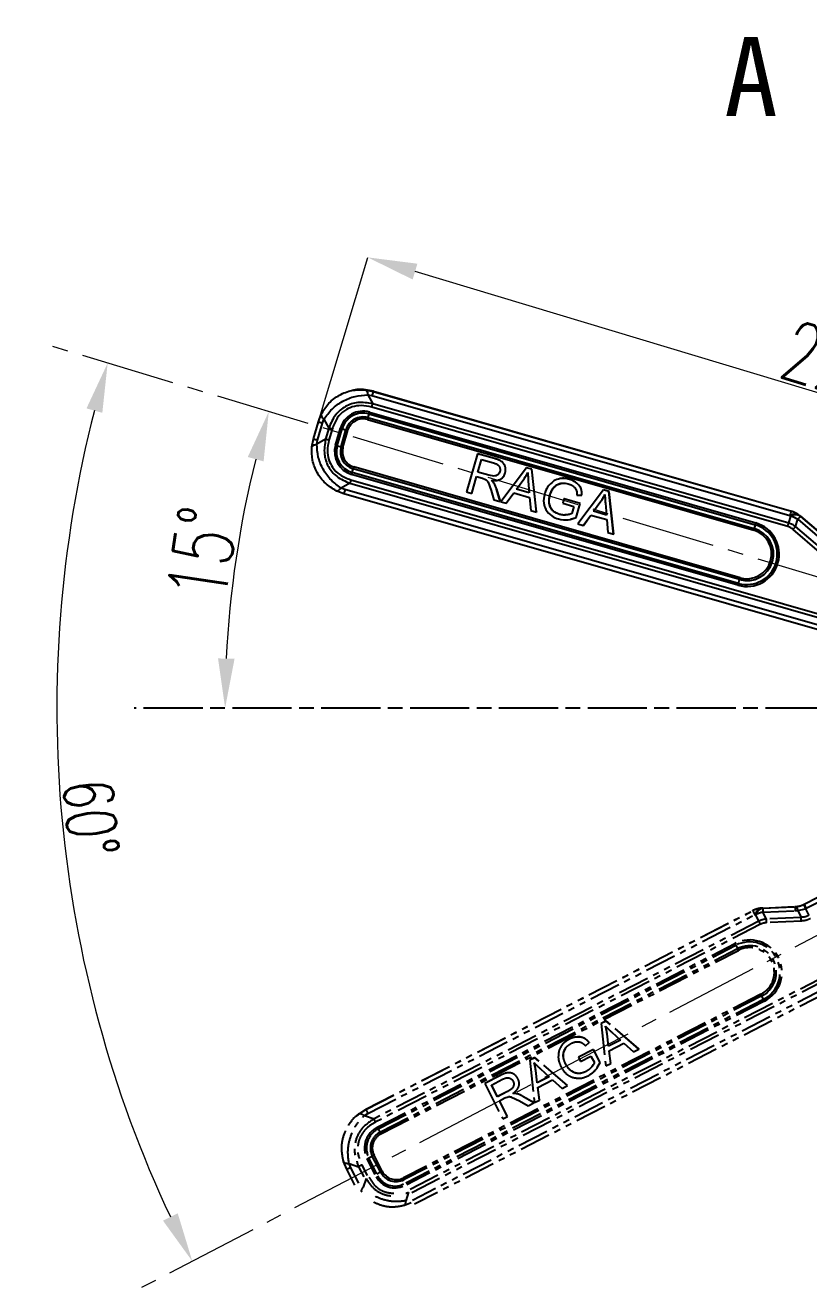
# Model space of a CAD drawing. Header units: millimetres. Extents: x 2223 to 4172, y 741 to 2119.
# Drawn here: x 3752.9 to 3911.7, y 1086.1 to 1341.9 of the extents above; entities that cross this region are included whole.
import ezdxf

# ---------------------------------------------------------------- set-up
doc = ezdxf.new("R2010")
doc.units = ezdxf.units.MM
for name, pattern in [('AM_ISO08W050', [18, 12, -1.5, 3, -1.5]), ('CENTER2', [28.575, 19.05, -3.175, 3.175, -3.175]), ('HIDDEN', [9.525, 6.35, -3.175]), ('PHANTOM', [12.7, 6.35, -1.27, 1.27, -1.27, 1.27, -1.27])]:
    doc.linetypes.add(name, pattern=pattern)
for name, color, linetype, lineweight in [('AM_5', 3, 'Continuous', 25), ('AM_7', 4, 'AM_ISO08W050', 25), ('单点划线', 1, 'CENTER2', 13), ('文字', 7, 'Continuous', 13), ('标注', 3, 'Continuous', 13)]:
    doc.layers.add(name, color=color, linetype=linetype, lineweight=lineweight)
doc.styles.add('SLDTEXTSTYLE1', font='txt.shx', dxfattribs={"width": 0.7, "bigfont": 'gbcbig.shx'})
doc.styles.add('STYLE1', font='txt.shx', dxfattribs={"width": 0.8, "height": 3, "bigfont": 'hzdx.shx'})
doc.dimstyles.new('SLDDIMSTYLE12$0', dxfattribs={"dimtxt": 12, "dimasz": 10, "dimexe": 0, "dimexo": 0.0625, "dimgap": 0.875, "dimtad": 1, "dimdec": 1, "dimlfac": 1.8, "dimrnd": 1e-09, "dimzin": 12, "dimdsep": 46, "dimtxsty": 'SLDTEXTSTYLE1', "dimcen": 0.09, "dimdle": 8.16, "dimclrd": 3, "dimclre": 3, "dimadec": 0, "dimazin": 3, "dimtfac": 1, "dimtdec": 1, "dimtofl": 0, "dimtmove": 0, "dimatfit": 3, "dimfxl": 0, "dimfrac": 2, "dimtolj": 1, "dimlwd": 5, "dimlwe": 5, "dimarcsym": 0})
doc.dimstyles.new('SLDDIMSTYLE12$2', dxfattribs={"dimtxt": 12, "dimasz": 10, "dimexe": 0, "dimexo": 0.0625, "dimgap": 0.875, "dimtad": 1, "dimdec": 1, "dimlfac": 1.8, "dimrnd": 1e-09, "dimzin": 12, "dimdsep": 46, "dimtxsty": 'SLDTEXTSTYLE1', "dimcen": 0.09, "dimdle": 8.16, "dimclrd": 3, "dimclre": 3, "dimadec": 0, "dimazin": 3, "dimtfac": 1, "dimtdec": 1, "dimtofl": 0, "dimtmove": 0, "dimatfit": 3, "dimfxl": 0, "dimfrac": 2, "dimtolj": 1, "dimlwd": 5, "dimlwe": 5, "dimarcsym": 0})

# ---------------------------------------------------------------- blocks, each defined once
blk = doc.blocks.new('*D42')
at = {"layer": 'Defpoints', "color": 0, "transparency": 16777216}
for p in [(3758.32, 1276.88), (3759.46, 1212.02), (4001.74, 1203.57), (4001.74, 1203.57), (3776.44, 1086.15)]:
    blk.add_point(p, dxfattribs=at)
at = {"layer": '标注', "color": 3, "linetype": 'Continuous', "lineweight": 5, "transparency": 16777216}
blk.add_arc((4001.74, 1203.57), 242.43, 165.602, 205.1646, dxfattribs=at)
at = {"layer": '标注', "color": 3, "transparency": 16777216}
for points in [[(3765.32, 1264.3), (3768.53, 1263.4), (3769.61, 1273.48)], [(3783.81, 1101.22), (3780.82, 1099.74), (3786.76, 1091.52)]]:
    blk.add_solid(points, dxfattribs=at)
at = {"layer": '标注', "color": 0, "transparency": 16777216, "insert": (3766.23, 1181.37), "char_height": 10, "attachment_point": 5, "rotation": 275.3833, "style": 'SLDTEXTSTYLE1'}
blk.add_mtext('\\A1;60%%D', dxfattribs=at)
blk = doc.blocks.new('*D43')
at = {"layer": 'AM_5', "color": 3, "linetype": 'Continuous', "lineweight": 5, "transparency": 16777216}
blk.add_arc((4001.63, 1203.6), 208.22, 165.9904, 177.248, dxfattribs=at)
at = {"layer": 'AM_5', "color": 3, "transparency": 16777216}
for points in [[(3798, 1254.45), (3801.21, 1253.56), (3802.26, 1263.65)], [(3795.32, 1213.56), (3791.98, 1213.64), (3793.41, 1203.6)]]:
    blk.add_solid(points, dxfattribs=at)
at = {"layer": 'Defpoints', "color": 0, "transparency": 16777216}
for p in [(3758.32, 1276.88), (3797.36, 1243.95), (3778.58, 1203.6), (4001.74, 1203.57), (4004.88, 1203.6)]:
    blk.add_point(p, dxfattribs=at)
at = {"layer": 'AM_5', "color": 0, "transparency": 16777216, "insert": (3788.83, 1234.95), "char_height": 12, "attachment_point": 5, "rotation": 81.6192, "style": 'SLDTEXTSTYLE1'}
blk.add_mtext('\\A1;15%%D', dxfattribs=at)
blk = doc.blocks.new('*D28')
at = {"layer": 'AM_5', "color": 3, "linetype": 'Continuous', "lineweight": 5, "transparency": 16777216}
for p, q in [((3812.3, 1261.64), (3822.31, 1294.89)), ((4002.35, 1240.67), (3831.89, 1292.01))]:
    blk.add_line(p, q, dxfattribs=at)
at = {"layer": 'AM_5', "color": 3, "lineweight": 5, "transparency": 16777216}
blk.add_line((4001.65, 1203.66), (4011.93, 1237.79), dxfattribs=at)
at = {"layer": 'AM_5', "color": 3, "transparency": 16777216}
for points in [[(3832.37, 1293.61), (3831.41, 1290.41), (3822.31, 1294.89)], [(4002.83, 1242.27), (4001.87, 1239.07), (4011.93, 1237.79)]]:
    blk.add_solid(points, dxfattribs=at)
at = {"layer": 'Defpoints', "color": 0, "transparency": 16777216}
for p in [(3822.31, 1294.89), (3812.28, 1261.58), (4001.63, 1203.6)]:
    blk.add_point(p, dxfattribs=at)
at = {"layer": 'AM_5', "color": 0, "transparency": 16777216, "insert": (3917.28, 1273.47), "char_height": 12, "attachment_point": 5, "rotation": 343.2384, "style": 'SLDTEXTSTYLE1'}
blk.add_mtext('\\A1;225', dxfattribs=at)

msp = doc.modelspace()

# ---------------------------------------------------------------- linework, layer by layer
at = {"color": 7, "linetype": 'Continuous', "lineweight": 25}
for p, q in [((3819.087, 1267.906), (3819.054, 1267.899)), ((3821.805, 1268.06), (3823.433, 1267.752)), ((3823.456, 1267.758), (3821.831, 1268.066)), ((3822.343, 1267.035), (3823.321, 1265.233)), ((3822.343, 1267.035), (3823.158, 1266.881)), ((3823.158, 1266.881), (3907.873, 1242.588)), ((3823.456, 1267.758), (3823.433, 1267.752)), ((3823.433, 1267.752), (3908.148, 1243.459)), ((3823.456, 1267.758), (3908.171, 1243.464)), ((3822.645, 1263.542), (3900.936, 1241.09)), ((3907.404, 1240.37), (3823.119, 1264.54)), ((3907.606, 1241.063), (3823.321, 1265.233)), ((3811.308, 1258.121), (3812.301, 1261.582)), ((3812.147, 1257.868), (3813.139, 1261.328)), ((3812.301, 1261.582), (3812.9, 1263.124)), ((3813.139, 1261.328), (3813.438, 1262.099)), ((3813.438, 1262.099), (3814.416, 1260.296)), ((3822.234, 1262.047), (3900.525, 1239.596)), ((3822.54, 1263.167), (3822.339, 1262.421)), ((3822.339, 1262.421), (3900.63, 1239.97)), ((3822.54, 1263.167), (3900.831, 1240.716)), ((3814.416, 1260.296), (3813.771, 1258.047)), ((3815.104, 1260.097), (3814.459, 1257.848)), ((3815.766, 1256.818), (3816.758, 1260.278)), ((3816.143, 1256.711), (3817.135, 1260.171)), ((3816.906, 1256.499), (3817.898, 1259.959)), ((3817.135, 1260.171), (3817.898, 1259.959)), ((3817.282, 1256.392), (3818.275, 1259.852)), ((3811, 1256.495), (3811.308, 1258.121)), ((3813.771, 1258.047), (3811.992, 1257.054)), ((3811.992, 1257.054), (3812.147, 1257.868)), ((3816.143, 1256.711), (3816.906, 1256.499)), ((3844.569, 1255.106), (3842.349, 1247.363)), ((3844.587, 1255.11), (3844.569, 1255.106)), ((3847.995, 1254.124), (3844.569, 1255.106)), ((3848.013, 1254.128), (3844.587, 1255.11)), ((3844.615, 1251.403), (3845.349, 1253.963)), ((3844.633, 1251.406), (3845.365, 1253.958)), ((3845.349, 1253.963), (3847.793, 1253.262)), ((3848.013, 1254.128), (3847.995, 1254.124)), ((3849.208, 1253.676), (3849.19, 1253.672)), ((3897.321, 1228.479), (3819.029, 1250.93)), ((3819.139, 1251.305), (3819.367, 1252.058)), ((3897.43, 1228.854), (3819.139, 1251.305)), ((3897.658, 1229.606), (3819.367, 1252.058)), ((3897.768, 1229.981), (3819.477, 1252.433)), ((3844.633, 1251.406), (3844.615, 1251.403)), ((3846.822, 1250.77), (3844.615, 1251.403)), ((3846.84, 1250.774), (3844.633, 1251.406)), ((3846.84, 1250.774), (3846.822, 1250.77)), ((3847.907, 1250.587), (3846.822, 1250.77)), ((3854.473, 1252.272), (3849.281, 1245.381)), ((3854.49, 1252.276), (3854.473, 1252.272)), ((3855.576, 1251.955), (3854.473, 1252.272)), ((3855.594, 1251.959), (3854.49, 1252.276)), ((3855.594, 1251.959), (3855.576, 1251.955)), ((3856.512, 1243.307), (3855.576, 1251.955)), ((3856.53, 1243.311), (3855.594, 1251.959)), ((3818.707, 1249.141), (3816.928, 1248.149)), ((3818.707, 1249.141), (3920.773, 1219.872)), ((3818.902, 1249.833), (3920.968, 1220.563)), ((3843.373, 1247.069), (3844.36, 1250.511)), ((3843.391, 1247.073), (3844.375, 1250.506)), ((3844.36, 1250.511), (3845.553, 1250.168)), ((3845.553, 1250.168), (3846.2, 1249.917)), ((3846.681, 1249.369), (3847.32, 1247.685)), ((3848.645, 1249.747), (3848.663, 1249.75)), ((3852.421, 1247.925), (3853.927, 1249.949)), ((3852.439, 1247.929), (3853.944, 1249.953)), ((3853.944, 1249.953), (3853.927, 1249.949)), ((3854.849, 1249.542), (3855.049, 1247.171)), ((3860.652, 1248.808), (3860.634, 1248.804)), ((3860.652, 1248.808), (3861.462, 1249.056)), ((3861.1, 1250.038), (3861.082, 1250.034)), ((3863.209, 1249.912), (3863.191, 1249.909)), ((3865.116, 1248.758), (3865.098, 1248.754)), ((3817.479, 1246.989), (3815.936, 1247.59)), ((3817.701, 1247.849), (3816.928, 1248.149)), ((3920.15, 1217.546), (3817.479, 1246.989)), ((3920.372, 1218.406), (3817.701, 1247.849)), ((3842.349, 1247.363), (3843.373, 1247.069)), ((3843.391, 1247.073), (3843.373, 1247.069)), ((3847.32, 1247.685), (3847.88, 1245.776)), ((3847.88, 1245.776), (3849.168, 1245.407)), ((3848.44, 1247.91), (3848.422, 1247.906)), ((3849.168, 1245.407), (3848.422, 1247.906)), ((3849.186, 1245.411), (3848.44, 1247.91)), ((3850.363, 1245.07), (3851.891, 1247.174)), ((3850.381, 1245.074), (3851.904, 1247.17)), ((3851.891, 1247.174), (3855.122, 1246.248)), ((3852.439, 1247.929), (3852.421, 1247.925)), ((3855.049, 1247.171), (3852.421, 1247.925)), ((3855.048, 1247.18), (3852.439, 1247.929)), ((3855.122, 1246.248), (3855.356, 1243.638)), ((3859.249, 1246.758), (3859.231, 1246.754)), ((3862.078, 1245.984), (3861.817, 1245.076)), ((3862.095, 1245.988), (3862.078, 1245.984)), ((3865.35, 1245.045), (3862.078, 1245.984)), ((3865.368, 1245.049), (3862.095, 1245.988)), ((3864.698, 1246.717), (3865.702, 1246.71)), ((3870.091, 1247.793), (3864.899, 1240.902)), ((3865.719, 1246.713), (3865.702, 1246.71)), ((3870.109, 1247.797), (3870.091, 1247.793)), ((3871.194, 1247.477), (3870.091, 1247.793)), ((3871.212, 1247.48), (3870.109, 1247.797)), ((3871.212, 1247.48), (3871.194, 1247.477)), ((3872.13, 1238.828), (3871.194, 1247.477)), ((3872.148, 1238.832), (3871.212, 1247.48)), ((3849.186, 1245.411), (3849.168, 1245.407)), ((3849.281, 1245.381), (3850.363, 1245.07)), ((3850.381, 1245.074), (3850.363, 1245.07)), ((3855.356, 1243.638), (3856.512, 1243.307)), ((3856.53, 1243.311), (3856.512, 1243.307)), ((3859.344, 1244.245), (3859.326, 1244.241)), ((3861.817, 1245.076), (3864.087, 1244.425)), ((3864.087, 1244.425), (3863.672, 1242.979)), ((3864.528, 1242.179), (3865.35, 1245.045)), ((3864.546, 1242.183), (3865.368, 1245.049)), ((3865.368, 1245.049), (3865.35, 1245.045)), ((3868.039, 1243.446), (3869.545, 1245.47)), ((3868.057, 1243.45), (3868.039, 1243.446)), ((3870.667, 1242.692), (3868.039, 1243.446)), ((3868.057, 1243.45), (3869.563, 1245.474)), ((3870.667, 1242.701), (3868.057, 1243.45)), ((3869.563, 1245.474), (3869.545, 1245.47)), ((3870.468, 1245.063), (3870.667, 1242.692)), ((3908.148, 1243.459), (3908.171, 1243.464)), ((3861.212, 1242.825), (3861.194, 1242.821)), ((3862.722, 1242.735), (3862.704, 1242.731)), ((3863.197, 1242.824), (3862.722, 1242.735)), ((3863.405, 1241.819), (3863.423, 1241.822)), ((3863.41, 1241.869), (3864.546, 1242.183)), ((3864.546, 1242.183), (3864.528, 1242.179)), ((3864.899, 1240.902), (3865.981, 1240.591)), ((3865.981, 1240.591), (3867.509, 1242.695)), ((3865.999, 1240.595), (3865.981, 1240.591)), ((3865.999, 1240.595), (3867.522, 1242.692)), ((3867.509, 1242.695), (3870.74, 1241.769)), ((3870.74, 1241.769), (3870.974, 1239.16)), ((3900.831, 1240.716), (3900.63, 1239.97)), ((3907.606, 1241.063), (3908.024, 1242.458)), ((3907.873, 1242.588), (3908.024, 1242.458)), ((3908.999, 1240.336), (3909.445, 1241.825)), ((3909.445, 1241.825), (3914.422, 1237.58)), ((3909.827, 1242.557), (3909.851, 1242.562)), ((3909.827, 1242.557), (3909.979, 1242.427)), ((3909.99, 1242.445), (3909.836, 1242.575)), ((3909.851, 1242.562), (3910.005, 1242.432)), ((3909.979, 1242.427), (3914.956, 1238.181)), ((3910.005, 1242.432), (3914.982, 1238.187)), ((3870.974, 1239.16), (3872.13, 1238.828)), ((3872.148, 1238.832), (3872.13, 1238.828)), ((3913.88, 1235.191), (3908.512, 1239.769)), ((3914.366, 1235.757), (3908.999, 1240.336)), ((3897.43, 1228.854), (3897.658, 1229.606))]:
    msp.add_line(p, q, dxfattribs=at)
at = {"color": 7, "linetype": 'PHANTOM', "lineweight": 25}
for p, q in [((3910.754, 1163.839), (3918.597, 1167.866)), ((3910.768, 1163.859), (3918.611, 1167.886)), ((3911.15, 1163.016), (3918.993, 1167.043)), ((3910.769, 1163.859), (3910.686, 1163.818)), ((3910.687, 1163.818), (3910.768, 1163.859)), ((3910.754, 1163.839), (3910.768, 1163.859)), ((3821.938, 1122.28), (3900.336, 1162.536)), ((3821.951, 1122.3), (3900.349, 1162.556)), ((3822.333, 1121.457), (3900.731, 1161.713)), ((3900.336, 1162.536), (3900.349, 1162.556)), ((3900.731, 1161.713), (3900.93, 1161.721)), ((3901.58, 1160.418), (3900.93, 1161.721)), ((3902.372, 1163.057), (3902.172, 1163.047)), ((3902.178, 1163.028), (3902.192, 1163.048)), ((3902.178, 1163.028), (3902.377, 1163.036)), ((3902.192, 1163.048), (3902.392, 1163.058)), ((3902.377, 1163.036), (3908.912, 1163.346)), ((3902.392, 1163.058), (3908.927, 1163.368)), ((3902.399, 1162.232), (3908.934, 1162.542)), ((3903.093, 1160.841), (3902.399, 1162.232)), ((3908.912, 1163.346), (3908.927, 1163.368)), ((3908.927, 1163.368), (3909.179, 1163.387)), ((3908.934, 1162.542), (3909.439, 1162.581)), ((3909.439, 1162.581), (3910.987, 1162.934)), ((3909.439, 1162.581), (3910.14, 1161.175)), ((3910.987, 1162.934), (3911.15, 1163.016)), ((3910.987, 1162.934), (3911.675, 1161.554)), ((3901.58, 1160.418), (3823.58, 1120.366)), ((3901.907, 1159.774), (3823.907, 1119.723)), ((3910.14, 1161.175), (3903.093, 1160.841)), ((3910.173, 1160.43), (3903.126, 1160.095)), ((3824.245, 1118.671), (3896.698, 1155.874)), ((3824.424, 1118.326), (3896.877, 1155.529)), ((3824.788, 1117.644), (3897.241, 1154.847)), ((3824.967, 1117.299), (3897.421, 1154.502)), ((3830.896, 1106.113), (3925.351, 1154.614)), ((3831.227, 1105.475), (3925.682, 1153.976)), ((3896.877, 1155.529), (3897.241, 1154.847)), ((3926.393, 1152.632), (3831.378, 1103.844)), ((3926.82, 1151.854), (3831.805, 1103.066)), ((3901.99, 1145.605), (3829.536, 1108.402)), ((3902.166, 1145.257), (3829.713, 1108.053)), ((3902.515, 1144.552), (3830.061, 1107.349)), ((3902.691, 1144.204), (3830.238, 1107)), ((3902.515, 1144.552), (3902.166, 1145.257)), ((3870.64, 1140.178), (3869.619, 1139.654)), ((3869.629, 1139.669), (3869.619, 1139.654)), ((3869.619, 1139.654), (3870.548, 1131.076)), ((3870.65, 1140.193), (3869.629, 1139.669)), ((3870.65, 1140.193), (3870.64, 1140.178)), ((3877.24, 1134.512), (3870.64, 1140.178)), ((3877.251, 1134.527), (3870.65, 1140.193)), ((3863.15, 1136.49), (3863.14, 1136.475)), ((3865.331, 1136.954), (3865.32, 1136.939)), ((3866.423, 1135.18), (3867.159, 1135.86)), ((3867.17, 1135.875), (3867.159, 1135.86)), ((3870.82, 1137.602), (3870.81, 1137.587)), ((3871.097, 1135.08), (3870.81, 1137.587)), ((3871.108, 1135.095), (3870.82, 1137.602)), ((3873.53, 1136.329), (3871.097, 1135.08)), ((3873.523, 1136.335), (3871.108, 1135.095)), ((3871.225, 1134.17), (3874.214, 1135.705)), ((3871.762, 1137.921), (3873.53, 1136.329)), ((3874.214, 1135.705), (3876.171, 1133.963)), ((3861.526, 1135.138), (3861.516, 1135.123)), ((3862.041, 1133.935), (3862.031, 1133.92)), ((3862.041, 1133.935), (3862.462, 1134.671)), ((3868.042, 1134.406), (3865.014, 1132.851)), ((3868.052, 1134.421), (3865.024, 1132.866)), ((3865.445, 1132.011), (3867.545, 1133.089)), ((3867.545, 1133.089), (3868.233, 1131.751)), ((3868.052, 1134.421), (3868.042, 1134.406)), ((3869.404, 1131.754), (3868.042, 1134.406)), ((3869.415, 1131.769), (3868.052, 1134.421)), ((3871.108, 1135.095), (3871.097, 1135.08)), ((3871.55, 1131.59), (3871.225, 1134.17)), ((3871.56, 1131.605), (3871.236, 1134.176)), ((3876.171, 1133.963), (3877.24, 1134.512)), ((3877.251, 1134.527), (3877.24, 1134.512)), ((3856.186, 1132.756), (3855.165, 1132.232)), ((3855.175, 1132.247), (3855.165, 1132.232)), ((3855.165, 1132.232), (3856.095, 1123.654)), ((3856.196, 1132.771), (3855.175, 1132.247)), ((3856.196, 1132.771), (3856.186, 1132.756)), ((3862.787, 1127.091), (3856.186, 1132.756)), ((3862.797, 1127.106), (3856.196, 1132.771)), ((3862.421, 1131.48), (3862.411, 1131.465)), ((3865.024, 1132.866), (3865.014, 1132.851)), ((3865.014, 1132.851), (3865.445, 1132.011)), ((3867.707, 1130.923), (3867.697, 1130.908)), ((3867.992, 1131.313), (3867.707, 1130.923)), ((3868.8, 1130.763), (3869.415, 1131.769)), ((3868.831, 1130.722), (3868.842, 1130.737)), ((3869.415, 1131.769), (3869.404, 1131.754)), ((3870.548, 1131.076), (3871.55, 1131.59)), ((3871.56, 1131.605), (3871.55, 1131.59)), ((3849.174, 1129.15), (3846.004, 1127.522)), ((3849.185, 1129.165), (3846.014, 1127.537)), ((3847.356, 1127.222), (3849.617, 1128.383)), ((3849.185, 1129.165), (3849.174, 1129.15)), ((3850.365, 1129.654), (3850.355, 1129.639)), ((3856.367, 1130.18), (3856.356, 1130.165)), ((3856.644, 1127.658), (3856.356, 1130.165)), ((3856.654, 1127.673), (3856.367, 1130.18)), ((3859.076, 1128.907), (3856.644, 1127.658)), ((3859.069, 1128.913), (3856.654, 1127.673)), ((3856.771, 1126.749), (3859.761, 1128.284)), ((3857.308, 1130.499), (3859.076, 1128.907)), ((3859.761, 1128.284), (3861.717, 1126.541)), ((3864.21, 1129.712), (3864.2, 1129.697)), ((3866.544, 1129.955), (3866.533, 1129.94)), ((3846.014, 1127.537), (3846.004, 1127.522)), ((3846.004, 1127.522), (3849.684, 1120.356)), ((3848.572, 1124.853), (3847.356, 1127.222)), ((3848.583, 1124.868), (3847.37, 1127.23)), ((3850.614, 1125.902), (3848.572, 1124.853)), ((3850.624, 1125.917), (3848.583, 1124.868)), ((3851.53, 1126.511), (3850.614, 1125.902)), ((3850.624, 1125.917), (3850.614, 1125.902)), ((3852.644, 1126.403), (3852.654, 1126.418)), ((3856.654, 1127.673), (3856.644, 1127.658)), ((3857.096, 1124.169), (3856.771, 1126.749)), ((3857.107, 1124.184), (3856.783, 1126.754)), ((3861.717, 1126.541), (3862.787, 1127.091)), ((3862.797, 1127.106), (3862.787, 1127.091)), ((3848.583, 1124.868), (3848.572, 1124.853)), ((3848.996, 1124.028), (3850.1, 1124.594)), ((3850.632, 1120.843), (3848.996, 1124.028)), ((3850.642, 1120.858), (3849.01, 1124.035)), ((3850.1, 1124.594), (3850.744, 1124.854)), ((3851.47, 1124.784), (3853.088, 1123.993)), ((3853.088, 1123.993), (3854.803, 1122.985)), ((3853.751, 1124.924), (3853.741, 1124.909)), ((3855.995, 1123.597), (3853.741, 1124.909)), ((3856.005, 1123.612), (3853.751, 1124.924)), ((3854.803, 1122.985), (3855.995, 1123.597)), ((3856.005, 1123.612), (3855.995, 1123.597)), ((3856.095, 1123.654), (3857.096, 1124.169)), ((3857.107, 1124.184), (3857.096, 1124.169)), ((3820.54, 1121.391), (3821.938, 1122.28)), ((3821.951, 1122.3), (3820.555, 1121.413)), ((3821.634, 1121.012), (3822.333, 1121.457)), ((3821.634, 1121.012), (3823.58, 1120.366)), ((3821.951, 1122.3), (3821.938, 1122.28)), ((3849.684, 1120.356), (3850.632, 1120.843)), ((3850.642, 1120.858), (3850.632, 1120.843)), ((3818.663, 1119.418), (3818.644, 1119.391)), ((3824.424, 1118.326), (3824.788, 1117.644)), ((3822.533, 1112.442), (3823.234, 1112.81)), ((3824.879, 1109.607), (3823.234, 1112.81)), ((3825.227, 1109.787), (3823.582, 1112.99)), ((3818.042, 1110.163), (3817.424, 1111.697)), ((3819.687, 1106.96), (3818.042, 1110.163)), ((3818.518, 1111.318), (3820.464, 1110.673)), ((3818.827, 1110.551), (3818.518, 1111.318)), ((3820.472, 1107.349), (3818.827, 1110.551)), ((3820.464, 1110.673), (3821.533, 1108.591)), ((3821.103, 1110.999), (3822.172, 1108.917)), ((3823.83, 1109.06), (3822.185, 1112.263)), ((3824.178, 1109.24), (3822.533, 1112.442)), ((3824.178, 1109.24), (3824.879, 1109.607))]:
    msp.add_line(p, q, dxfattribs=at)
at = {"color": 7, "linetype": 'HIDDEN', "lineweight": 25}
for p, q in [((3821.963, 1108.272), (3821.414, 1106.547)), ((3830.579, 1105.502), (3830.03, 1103.777)), ((3831.093, 1103.36), (3829.727, 1102.811))]:
    msp.add_line(p, q, dxfattribs=at)
at = {"color": 7, "linetype": 'Continuous', "lineweight": 25}
for centre, radius, start, end in [((3821.333, 1258.967), 4.759, 73.99917, 164.00247), ((3850.699, 1255.453), 29.197, 163.9172, 164.67984), ((3821.336, 1258.967), 4.37, 73.99917, 164.00247), ((3821.349, 1258.97), 3.59, 73.99917, 164.00247), ((3821.351, 1258.97), 3.201, 73.99917, 164.00247), ((3794.178, 1270.136), 29.199, 343.91719, 344.67981), ((3832.225, 1314.062), 55.963, 253.95603, 254.35706), ((3802.807, 1206.066), 55.967, 73.95602, 74.35704), ((3820.342, 1255.506), 4.76, 164.00083, 253.99752), ((3831.233, 1310.601), 55.963, 253.95603, 254.35706), ((3820.344, 1255.506), 4.37, 164.00075, 253.99756), ((3820.357, 1255.509), 3.591, 164.00075, 253.99757), ((3801.815, 1202.605), 55.967, 73.95602, 74.35704), ((3820.359, 1255.51), 3.201, 164.00056, 253.99766), ((3847.604, 1242.781), 29.714, 163.32881, 164.08236), ((3790.902, 1260.582), 29.714, 343.32882, 344.08236), ((3920.414, 1239.108), 13.015, 160.47239, 164.49357), ((3906.907, 1239.133), 4.5, 49.53467, 73.99864), ((3906.931, 1239.138), 4.5, 49.53467, 73.99864), ((3899.128, 1234.785), 6.56, 254.00246, 74), ((3899.131, 1234.785), 6.17, 254.00238, 74.00008), ((3928.992, 1233.002), 29.198, 163.91719, 164.67983), ((3908.824, 1240.908), 1.93, 58.66161, 119.51448), ((3908.975, 1240.778), 1.93, 58.66153, 119.51425), ((3906.5, 1237.121), 5.55, 57.94933, 74.06129), ((3921.681, 1231.507), 16.006, 136.98242, 139.86093), ((3899.144, 1234.788), 5.391, 254.00253, 73.99993), ((3899.146, 1234.788), 5.001, 254.00255, 73.99991), ((3872.47, 1247.684), 29.198, 343.91719, 344.67983), ((3925.894, 1220.33), 29.713, 163.32879, 164.08235), ((3869.193, 1238.131), 29.715, 343.32883, 344.08237)]:
    msp.add_arc(centre, radius, start, end, dxfattribs=at)
at = {"color": 7, "linetype": 'PHANTOM', "lineweight": 25}
for centre, radius, start, end in [((3922.676, 1169.06), 13.015, 203.65317, 207.67445), ((3902.391, 1158.533), 4.5, 92.71551, 117.17948), ((3912.257, 1167.757), 13.015, 203.65323, 207.67441), ((3902.405, 1158.553), 4.5, 92.71551, 117.17948), ((3902.574, 1161.138), 1.93, 101.84245, 162.69532), ((3902.773, 1161.147), 1.93, 101.84237, 162.69509), ((3903.471, 1156.787), 5.55, 101.13017, 117.24213), ((3918.383, 1163.082), 16.006, 180.16327, 183.04177), ((3924.917, 1163.392), 16.006, 180.16315, 183.04177), ((3899.695, 1150.039), 6.56, 297.1833, 117.18084), ((3899.696, 1150.041), 6.17, 297.18322, 117.18092), ((3922.691, 1169.174), 29.198, 207.09803, 207.86067), ((3899.704, 1150.052), 5.391, 297.18337, 117.18077), ((3871.428, 1141.202), 29.198, 27.09803, 27.86067), ((3899.705, 1150.054), 5.001, 297.18339, 117.18075), ((3875.576, 1131.994), 29.715, 26.50967, 27.26321), ((3929.103, 1157.814), 29.713, 206.50963, 207.26319), ((3826.419, 1114.437), 4.759, 117.18001, 207.18331), ((3826.42, 1114.439), 4.37, 117.18001, 207.18331), ((3850.237, 1131.97), 29.197, 207.09805, 207.86068), ((3826.428, 1114.45), 3.59, 117.18001, 207.18331), ((3826.429, 1114.452), 3.201, 117.18001, 207.18331), ((3798.974, 1103.999), 29.199, 27.09803, 27.86065), ((3849.109, 1063.184), 55.967, 117.13686, 117.53788), ((3796.659, 1162.065), 55.963, 297.13687, 297.5379), ((3850.754, 1059.981), 55.967, 117.13686, 117.53788), ((3828.073, 1111.248), 3.591, 207.18159, 297.17841), ((3828.074, 1111.249), 3.201, 207.1814, 297.1785)]:
    msp.add_arc(centre, radius, start, end, dxfattribs=at)
at = {"color": 7, "linetype": 'HIDDEN', "lineweight": 25}
for centre, radius, start, end in [((3827.768, 1110.622), 4.231, 207.18167, 297.17837), ((3827.769, 1110.624), 3.885, 207.18159, 297.1784)]:
    msp.add_arc(centre, radius, start, end, dxfattribs=at)
at = {"color": 7, "linetype": 'Continuous', "lineweight": 25}
for points, knots in [([(3812.9, 1263.124), (3813.373, 1263.897), (3814.316, 1265.437), (3816.525, 1267.077), (3819.089, 1268.083), (3820.897, 1268.068), (3821.805, 1268.06)], [0, 0, 0, 0, 0.2509207, 0.5000162, 0.7490448, 1, 1, 1, 1]), ([(3813.438, 1262.099), (3813.943, 1262.81), (3814.95, 1264.227), (3817.186, 1265.818), (3819.724, 1266.873), (3821.468, 1266.981), (3822.343, 1267.035)], [0, 0, 0, 0, 0.2509209, 0.5000162, 0.7490448, 1, 1, 1, 1]), ([(3821.831, 1268.066), (3820.908, 1268.146), (3819.967, 1268.228), (3819.105, 1267.905), (3819.089, 1267.898)], [0, 0, 0, 0, 0.9811751, 1, 1, 1, 1]), ([(3821.805, 1268.06), (3821.915, 1268.005), (3822.135, 1267.893), (3822.274, 1267.321), (3822.343, 1267.035)], [0, 0, 0, 0, 0.5000005, 1, 1, 1, 1]), ([(3823.321, 1265.233), (3822.303, 1265.397), (3820.418, 1265.702), (3817.719, 1264.812), (3815.547, 1262.993), (3814.811, 1261.239), (3814.416, 1260.296)], [0, 0, 0, 0, 0.2702915, 0.5008839, 0.7316205, 1, 1, 1, 1]), ([(3823.119, 1264.54), (3822.415, 1264.69), (3821.105, 1264.969), (3819.185, 1264.682), (3817.465, 1263.85), (3815.938, 1262.319), (3815.396, 1260.875), (3815.104, 1260.097)], [0, 0, 0, 0, 0.2085412, 0.3881399, 0.5544367, 0.759769, 1, 1, 1, 1]), ([(3812.9, 1263.124), (3812.881, 1262.997), (3812.841, 1262.743), (3813.238, 1262.315), (3813.438, 1262.099)], [0, 0, 0, 0, 0.49686735, 1, 1, 1, 1]), ([(3815.936, 1247.59), (3815.162, 1248.063), (3813.62, 1249.007), (3811.978, 1251.218), (3810.974, 1253.781), (3810.991, 1255.588), (3811, 1256.495)], [0, 0, 0, 0, 0.2509467, 0.4999848, 0.7490685, 1, 1, 1, 1]), ([(3811, 1256.496), (3811.049, 1256.609), (3811.149, 1256.837), (3811.711, 1256.982), (3811.992, 1257.054)], [0, 0, 0, 0, 0.50000085, 1, 1, 1, 1]), ([(3816.928, 1248.149), (3816.214, 1248.656), (3814.79, 1249.667), (3813.197, 1251.905), (3812.144, 1254.441), (3812.043, 1256.181), (3811.992, 1257.054)], [0, 0, 0, 0, 0.2509467, 0.4999847, 0.7490684, 1, 1, 1, 1]), ([(3813.771, 1258.047), (3813.606, 1257.029), (3813.3, 1255.143), (3814.191, 1252.443), (3816.011, 1250.272), (3817.765, 1249.537), (3818.707, 1249.141)], [0, 0, 0, 0, 0.2705363, 0.5011773, 0.7319034, 1, 1, 1, 1]), ([(3814.459, 1257.848), (3814.309, 1257.143), (3814.031, 1255.833), (3814.318, 1253.911), (3815.151, 1252.192), (3816.682, 1250.666), (3818.124, 1250.125), (3818.902, 1249.833)], [0, 0, 0, 0, 0.20872371, 0.38836947, 0.55468562, 0.75997191, 1, 1, 1, 1]), ([(3849.19, 1253.672), (3849.001, 1253.761), (3848.614, 1253.941), (3848.204, 1254.062), (3847.995, 1254.124)], [0, 0, 0, 0, 0.4889255, 1, 1, 1, 1]), ([(3849.208, 1253.676), (3849.019, 1253.764), (3848.632, 1253.945), (3848.222, 1254.066), (3848.013, 1254.128)], [0, 0, 0, 0, 0.4889255, 1, 1, 1, 1]), ([(3849.863, 1253.095), (3849.754, 1253.221), (3849.559, 1253.448), (3849.304, 1253.604), (3849.19, 1253.672)], [0, 0, 0, 0, 0.5575462, 1, 1, 1, 1]), ([(3847.368, 1249.728), (3847.63, 1249.702), (3848.115, 1249.655), (3848.802, 1249.755), (3849.405, 1250.025), (3849.902, 1250.523), (3850.068, 1250.979), (3850.155, 1251.219)], [0, 0, 0, 0, 0.2248507, 0.4169148, 0.5876668, 0.7832367, 1, 1, 1, 1]), ([(3847.793, 1253.262), (3848.041, 1253.178), (3848.399, 1253.057), (3848.794, 1252.772), (3848.918, 1252.59), (3848.976, 1252.506)], [0, 0, 0, 0, 0.5431864, 0.7867589, 1, 1, 1, 1]), ([(3848.645, 1250.853), (3848.532, 1250.779), (3848.307, 1250.633), (3848.04, 1250.603), (3847.907, 1250.587)], [0, 0, 0, 0, 0.50112496, 1, 1, 1, 1]), ([(3849.098, 1251.517), (3849.05, 1251.387), (3848.954, 1251.128), (3848.748, 1250.944), (3848.645, 1250.853)], [0, 0, 0, 0, 0.5017512, 1, 1, 1, 1]), ([(3848.976, 1252.506), (3849.045, 1252.345), (3849.147, 1252.107), (3849.154, 1251.762), (3849.117, 1251.599), (3849.098, 1251.517)], [0, 0, 0, 0, 0.508701, 0.7517829, 1, 1, 1, 1]), ([(3850.218, 1252.235), (3850.18, 1252.413), (3850.114, 1252.722), (3849.938, 1252.983), (3849.863, 1253.095)], [0, 0, 0, 0, 0.5738958, 1, 1, 1, 1]), ([(3850.155, 1251.219), (3850.197, 1251.409), (3850.272, 1251.745), (3850.234, 1252.087), (3850.218, 1252.235)], [0, 0, 0, 0, 0.5655054, 1, 1, 1, 1]), ([(3853.927, 1249.949), (3854.091, 1250.186), (3854.396, 1250.623), (3854.643, 1251.095), (3854.757, 1251.311)], [0, 0, 0, 0, 0.5419592, 1, 1, 1, 1]), ([(3853.944, 1249.953), (3854.109, 1250.19), (3854.414, 1250.627), (3854.661, 1251.098), (3854.775, 1251.314)], [0, 0, 0, 0, 0.5419592, 1, 1, 1, 1]), ([(3854.757, 1251.311), (3854.764, 1251.022), (3854.779, 1250.432), (3854.825, 1249.843), (3854.849, 1249.542)], [0, 0, 0, 0, 0.4886907, 1, 1, 1, 1]), ([(3846.2, 1249.917), (3846.28, 1249.854), (3846.472, 1249.701), (3846.604, 1249.492), (3846.681, 1249.369)], [0, 0, 0, 0, 0.4142729, 1, 1, 1, 1]), ([(3848.422, 1247.906), (3848.283, 1248.339), (3848.061, 1249.029), (3847.556, 1249.538), (3847.368, 1249.728)], [0, 0, 0, 0, 0.628575, 1, 1, 1, 1]), ([(3848.44, 1247.91), (3848.301, 1248.343), (3848.079, 1249.032), (3847.574, 1249.542), (3847.386, 1249.732)], [0, 0, 0, 0, 0.628575, 1, 1, 1, 1]), ([(3860.005, 1249.594), (3859.545, 1249.216), (3858.69, 1248.515), (3858.329, 1247.473), (3858.163, 1246.992)], [0, 0, 0, 0, 0.5381648, 1, 1, 1, 1]), ([(3859.231, 1246.754), (3859.385, 1247.183), (3859.608, 1247.803), (3860.153, 1248.465), (3860.476, 1248.692), (3860.634, 1248.804)], [0, 0, 0, 0, 0.5344662, 0.7714045, 1, 1, 1, 1]), ([(3859.249, 1246.758), (3859.417, 1247.243), (3859.702, 1248.061), (3860.377, 1248.592), (3860.652, 1248.808)], [0, 0, 0, 0, 0.5921782, 1, 1, 1, 1]), ([(3863.191, 1249.909), (3862.862, 1249.986), (3862.236, 1250.133), (3861.116, 1250.121), (3860.421, 1249.791), (3860.005, 1249.594)], [0, 0, 0, 0, 0.308178, 0.5862676, 1, 1, 1, 1]), ([(3860.634, 1248.804), (3860.803, 1248.893), (3861.142, 1249.072), (3861.937, 1249.238), (3862.539, 1249.117), (3862.952, 1249.035)], [0, 0, 0, 0, 0.2394886, 0.4785859, 1, 1, 1, 1]), ([(3863.209, 1249.912), (3862.881, 1249.984), (3862.258, 1250.119), (3861.519, 1250.17), (3861.174, 1250.03), (3861.112, 1250.005)], [0, 0, 0, 0, 0.4764978, 0.9064737, 1, 1, 1, 1]), ([(3862.952, 1249.035), (3863.204, 1248.947), (3863.694, 1248.775), (3864.066, 1248.414), (3864.247, 1248.237)], [0, 0, 0, 0, 0.512975, 1, 1, 1, 1]), ([(3865.098, 1248.754), (3864.804, 1249.033), (3864.251, 1249.557), (3863.529, 1249.796), (3863.191, 1249.909)], [0, 0, 0, 0, 0.5318982, 1, 1, 1, 1]), ([(3865.116, 1248.758), (3864.822, 1249.037), (3864.269, 1249.561), (3863.547, 1249.8), (3863.209, 1249.912)], [0, 0, 0, 0, 0.53189815, 1, 1, 1, 1]), ([(3864.247, 1248.237), (3864.323, 1248.138), (3864.477, 1247.936), (3864.681, 1247.427), (3864.691, 1247.007), (3864.698, 1246.717)], [0, 0, 0, 0, 0.23103556, 0.46846759, 1, 1, 1, 1]), ([(3865.702, 1246.71), (3865.697, 1247.143), (3865.69, 1247.889), (3865.273, 1248.499), (3865.098, 1248.754)], [0, 0, 0, 0, 0.5814657, 1, 1, 1, 1]), ([(3865.719, 1246.713), (3865.715, 1247.147), (3865.707, 1247.893), (3865.291, 1248.503), (3865.116, 1248.758)], [0, 0, 0, 0, 0.5814657, 1, 1, 1, 1]), ([(3815.936, 1247.59), (3816.056, 1247.574), (3816.299, 1247.542), (3816.717, 1247.946), (3816.928, 1248.149)], [0, 0, 0, 0, 0.4968674, 1, 1, 1, 1]), ([(3858.163, 1246.992), (3858.03, 1246.355), (3857.802, 1245.255), (3858.235, 1244.23), (3858.417, 1243.799)], [0, 0, 0, 0, 0.5794862, 1, 1, 1, 1]), ([(3859.326, 1244.241), (3859.251, 1244.42), (3859.098, 1244.787), (3858.989, 1245.648), (3859.132, 1246.301), (3859.231, 1246.754)], [0, 0, 0, 0, 0.2264152, 0.4626215, 1, 1, 1, 1]), ([(3859.344, 1244.245), (3859.206, 1244.677), (3858.941, 1245.508), (3859.149, 1246.353), (3859.249, 1246.758)], [0, 0, 0, 0, 0.520635, 1, 1, 1, 1]), ([(3869.545, 1245.47), (3869.71, 1245.707), (3870.014, 1246.144), (3870.262, 1246.616), (3870.375, 1246.832)], [0, 0, 0, 0, 0.54195929, 1, 1, 1, 1]), ([(3869.563, 1245.474), (3869.728, 1245.711), (3870.032, 1246.148), (3870.279, 1246.62), (3870.393, 1246.836)], [0, 0, 0, 0, 0.5419593, 1, 1, 1, 1]), ([(3870.375, 1246.832), (3870.382, 1246.543), (3870.397, 1245.953), (3870.444, 1245.364), (3870.468, 1245.063)], [0, 0, 0, 0, 0.4886908, 1, 1, 1, 1]), ([(3858.417, 1243.799), (3858.774, 1243.319), (3859.44, 1242.425), (3860.488, 1242.06), (3860.973, 1241.891)], [0, 0, 0, 0, 0.53725916, 1, 1, 1, 1]), ([(3861.194, 1242.821), (3860.792, 1242.971), (3860.21, 1243.188), (3859.615, 1243.748), (3859.422, 1244.077), (3859.326, 1244.241)], [0, 0, 0, 0, 0.5264104, 0.7642346, 1, 1, 1, 1]), ([(3861.212, 1242.825), (3860.758, 1242.991), (3859.98, 1243.275), (3859.531, 1243.96), (3859.344, 1244.245)], [0, 0, 0, 0, 0.5837878, 1, 1, 1, 1]), ([(3860.973, 1241.891), (3861.631, 1241.779), (3862.845, 1241.573), (3864, 1241.989), (3864.528, 1242.179)], [0, 0, 0, 0, 0.5424178, 1, 1, 1, 1]), ([(3862.704, 1242.731), (3862.449, 1242.704), (3861.94, 1242.651), (3861.442, 1242.764), (3861.194, 1242.821)], [0, 0, 0, 0, 0.5020846, 1, 1, 1, 1]), ([(3862.722, 1242.735), (3862.436, 1242.707), (3861.927, 1242.657), (3861.429, 1242.774), (3861.212, 1242.825)], [0, 0, 0, 0, 0.5618251, 1, 1, 1, 1]), ([(3863.672, 1242.979), (3863.56, 1242.934), (3863.25, 1242.809), (3862.917, 1242.761), (3862.704, 1242.731)], [0, 0, 0, 0, 0.3598376, 1, 1, 1, 1]), ([(3908.999, 1240.336), (3908.783, 1240.493), (3908.355, 1240.805), (3907.854, 1240.977), (3907.606, 1241.063)], [0, 0, 0, 0, 0.50495342, 1, 1, 1, 1]), ([(3908.512, 1239.769), (3908.32, 1239.916), (3907.98, 1240.173), (3907.578, 1240.31), (3907.404, 1240.37)], [0, 0, 0, 0, 0.56777287, 1, 1, 1, 1])]:
    msp.add_open_spline(points, degree=3, knots=knots, dxfattribs=at)
for points in [[(3823.433, 1267.752), (3823.417, 1267.712), (3823.385, 1267.632), (3823.234, 1267.132), (3823.158, 1266.881)], [(3823.119, 1264.54), (3823.138, 1264.607), (3823.177, 1264.741), (3823.232, 1264.93), (3823.282, 1265.101), (3823.308, 1265.189), (3823.321, 1265.233)], [(3812.301, 1261.582), (3812.335, 1261.57), (3812.403, 1261.545), (3812.894, 1261.401), (3813.139, 1261.328)], [(3815.104, 1260.097), (3815.037, 1260.116), (3814.904, 1260.155), (3814.715, 1260.209), (3814.545, 1260.259), (3814.459, 1260.284), (3814.416, 1260.296)], [(3811.308, 1258.121), (3811.342, 1258.109), (3811.411, 1258.085), (3811.901, 1257.94), (3812.147, 1257.868)], [(3814.459, 1257.848), (3814.392, 1257.867), (3814.259, 1257.905), (3814.07, 1257.96), (3813.9, 1258.009), (3813.814, 1258.034), (3813.771, 1258.047)], [(3818.902, 1249.833), (3818.883, 1249.766), (3818.845, 1249.632), (3818.791, 1249.443), (3818.743, 1249.272), (3818.719, 1249.185), (3818.707, 1249.141)], [(3817.701, 1247.849), (3817.633, 1247.6), (3817.498, 1247.103), (3817.486, 1247.027), (3817.479, 1246.989)], [(3907.404, 1240.37), (3907.423, 1240.437), (3907.461, 1240.57), (3907.516, 1240.76), (3907.567, 1240.931), (3907.593, 1241.019), (3907.606, 1241.063)], [(3908.512, 1239.769), (3908.56, 1239.825), (3908.655, 1239.936), (3908.789, 1240.092), (3908.909, 1240.232), (3908.969, 1240.301), (3908.999, 1240.336)]]:
    msp.add_open_spline(points, degree=3, dxfattribs=at)
at = {"color": 7, "linetype": 'PHANTOM', "lineweight": 25}
for points, knots in [([(3909.164, 1163.365), (3909.428, 1163.405), (3909.948, 1163.483), (3910.434, 1163.694), (3910.673, 1163.798)], [0, 0, 0, 0, 0.5083155, 1, 1, 1, 1]), ([(3909.179, 1163.387), (3909.443, 1163.426), (3909.962, 1163.503), (3910.448, 1163.714), (3910.687, 1163.818)], [0, 0, 0, 0, 0.50800634, 1, 1, 1, 1]), ([(3910.673, 1163.798), (3910.688, 1163.806), (3910.715, 1163.819), (3910.743, 1163.833), (3910.754, 1163.839)], [0, 0, 0, 0, 0.5601455, 1, 1, 1, 1]), ([(3910.673, 1163.798), (3910.676, 1163.752), (3910.683, 1163.659), (3910.886, 1163.176), (3910.987, 1162.934)], [0, 0, 0, 0, 0.5, 1, 1, 1, 1]), ([(3908.912, 1163.346), (3908.959, 1163.349), (3909.044, 1163.353), (3909.127, 1163.362), (3909.164, 1163.365)], [0, 0, 0, 0, 0.5576718, 1, 1, 1, 1]), ([(3909.164, 1163.365), (3909.202, 1163.33), (3909.279, 1163.261), (3909.386, 1162.807), (3909.439, 1162.581)], [0, 0, 0, 0, 0.5008043, 1, 1, 1, 1]), ([(3911.675, 1161.554), (3911.434, 1161.449), (3910.944, 1161.234), (3910.411, 1161.195), (3910.14, 1161.175)], [0, 0, 0, 0, 0.4914989, 1, 1, 1, 1]), ([(3903.093, 1160.841), (3902.828, 1160.808), (3902.302, 1160.742), (3901.819, 1160.525), (3901.58, 1160.418)], [0, 0, 0, 0, 0.50495342, 1, 1, 1, 1]), ([(3903.126, 1160.095), (3902.886, 1160.07), (3902.462, 1160.025), (3902.074, 1159.85), (3901.907, 1159.774)], [0, 0, 0, 0, 0.56777287, 1, 1, 1, 1]), ([(3912.002, 1160.911), (3911.716, 1160.784), (3911.133, 1160.524), (3910.497, 1160.462), (3910.173, 1160.43)], [0, 0, 0, 0, 0.4902935, 1, 1, 1, 1]), ([(3870.484, 1139.147), (3870.686, 1138.942), (3871.101, 1138.522), (3871.538, 1138.124), (3871.762, 1137.921)], [0, 0, 0, 0, 0.4886908, 1, 1, 1, 1]), ([(3870.81, 1137.587), (3870.768, 1137.872), (3870.691, 1138.399), (3870.549, 1138.912), (3870.484, 1139.147)], [0, 0, 0, 0, 0.54195929, 1, 1, 1, 1]), ([(3870.82, 1137.602), (3870.778, 1137.887), (3870.701, 1138.414), (3870.559, 1138.927), (3870.494, 1139.162)], [0, 0, 0, 0, 0.5419593, 1, 1, 1, 1]), ([(3863.14, 1136.475), (3862.847, 1136.306), (3862.29, 1135.985), (3861.481, 1135.21), (3861.2, 1134.494), (3861.032, 1134.066)], [0, 0, 0, 0, 0.308178, 0.5862676, 1, 1, 1, 1]), ([(3863.15, 1136.49), (3862.863, 1136.318), (3862.315, 1135.99), (3861.742, 1135.521), (3861.586, 1135.183), (3861.558, 1135.123)], [0, 0, 0, 0, 0.4764978, 0.9064737, 1, 1, 1, 1]), ([(3862.031, 1133.92), (3862.094, 1134.101), (3862.218, 1134.463), (3862.684, 1135.127), (3863.206, 1135.452), (3863.564, 1135.674)], [0, 0, 0, 0, 0.2394886, 0.4785859, 1, 1, 1, 1]), ([(3865.32, 1136.939), (3864.915, 1136.94), (3864.153, 1136.944), (3863.463, 1136.625), (3863.14, 1136.475)], [0, 0, 0, 0, 0.5318982, 1, 1, 1, 1]), ([(3865.331, 1136.954), (3864.926, 1136.955), (3864.164, 1136.959), (3863.474, 1136.64), (3863.15, 1136.49)], [0, 0, 0, 0, 0.53189815, 1, 1, 1, 1]), ([(3863.564, 1135.674), (3863.807, 1135.782), (3864.282, 1135.993), (3864.801, 1135.983), (3865.053, 1135.979)], [0, 0, 0, 0, 0.512975, 1, 1, 1, 1]), ([(3865.053, 1135.979), (3865.177, 1135.958), (3865.427, 1135.916), (3865.924, 1135.685), (3866.219, 1135.386), (3866.423, 1135.18)], [0, 0, 0, 0, 0.23103556, 0.46846759, 1, 1, 1, 1]), ([(3867.159, 1135.86), (3866.86, 1136.173), (3866.344, 1136.712), (3865.622, 1136.872), (3865.32, 1136.939)], [0, 0, 0, 0, 0.5814657, 1, 1, 1, 1]), ([(3867.17, 1135.875), (3866.87, 1136.189), (3866.354, 1136.727), (3865.633, 1136.887), (3865.331, 1136.954)], [0, 0, 0, 0, 0.5814657, 1, 1, 1, 1]), ([(3861.032, 1134.066), (3860.955, 1133.475), (3860.811, 1132.378), (3861.261, 1131.372), (3861.469, 1130.907)], [0, 0, 0, 0, 0.5381648, 1, 1, 1, 1]), ([(3862.411, 1131.465), (3862.23, 1131.884), (3861.968, 1132.488), (3861.913, 1133.343), (3861.992, 1133.73), (3862.031, 1133.92)], [0, 0, 0, 0, 0.5344662, 0.7714045, 1, 1, 1, 1]), ([(3862.421, 1131.48), (3862.212, 1131.949), (3861.859, 1132.741), (3861.989, 1133.589), (3862.041, 1133.935)], [0, 0, 0, 0, 0.5921782, 1, 1, 1, 1]), ([(3856.03, 1131.726), (3856.233, 1131.52), (3856.648, 1131.1), (3857.085, 1130.703), (3857.308, 1130.499)], [0, 0, 0, 0, 0.4886907, 1, 1, 1, 1]), ([(3856.356, 1130.165), (3856.314, 1130.451), (3856.237, 1130.978), (3856.095, 1131.491), (3856.03, 1131.726)], [0, 0, 0, 0, 0.5419592, 1, 1, 1, 1]), ([(3856.367, 1130.18), (3856.325, 1130.466), (3856.248, 1130.993), (3856.106, 1131.506), (3856.04, 1131.741)], [0, 0, 0, 0, 0.5419592, 1, 1, 1, 1]), ([(3861.469, 1130.907), (3861.808, 1130.352), (3862.395, 1129.394), (3863.411, 1128.943), (3863.839, 1128.753)], [0, 0, 0, 0, 0.5794862, 1, 1, 1, 1]), ([(3864.2, 1129.697), (3864.022, 1129.777), (3863.66, 1129.939), (3862.991, 1130.493), (3862.649, 1131.067), (3862.411, 1131.465)], [0, 0, 0, 0, 0.2264152, 0.4626215, 1, 1, 1, 1]), ([(3864.21, 1129.712), (3863.813, 1129.933), (3863.052, 1130.358), (3862.625, 1131.117), (3862.421, 1131.48)], [0, 0, 0, 0, 0.520635, 1, 1, 1, 1]), ([(3867.697, 1130.908), (3867.529, 1130.714), (3867.194, 1130.327), (3866.753, 1130.069), (3866.533, 1129.94)], [0, 0, 0, 0, 0.5020846, 1, 1, 1, 1]), ([(3867.707, 1130.923), (3867.517, 1130.707), (3867.18, 1130.322), (3866.738, 1130.067), (3866.544, 1129.955)], [0, 0, 0, 0, 0.5618251, 1, 1, 1, 1]), ([(3867.009, 1129.11), (3867.565, 1129.48), (3868.592, 1130.16), (3869.149, 1131.254), (3869.404, 1131.754)], [0, 0, 0, 0, 0.5424178, 1, 1, 1, 1]), ([(3868.233, 1131.751), (3868.182, 1131.642), (3868.041, 1131.338), (3867.831, 1131.076), (3867.697, 1130.908)], [0, 0, 0, 0, 0.3598376, 1, 1, 1, 1]), ([(3850.355, 1129.639), (3850.157, 1129.574), (3849.751, 1129.441), (3849.369, 1129.248), (3849.174, 1129.15)], [0, 0, 0, 0, 0.4889255, 1, 1, 1, 1]), ([(3850.365, 1129.654), (3850.167, 1129.589), (3849.761, 1129.456), (3849.38, 1129.263), (3849.185, 1129.165)], [0, 0, 0, 0, 0.4889255, 1, 1, 1, 1]), ([(3849.617, 1128.383), (3849.855, 1128.492), (3850.199, 1128.648), (3850.682, 1128.712), (3850.897, 1128.664), (3850.997, 1128.641)], [0, 0, 0, 0, 0.5431864, 0.7867589, 1, 1, 1, 1]), ([(3851.241, 1129.678), (3851.075, 1129.696), (3850.777, 1129.728), (3850.484, 1129.666), (3850.355, 1129.639)], [0, 0, 0, 0, 0.5575462, 1, 1, 1, 1]), ([(3850.997, 1128.641), (3851.157, 1128.572), (3851.395, 1128.468), (3851.635, 1128.221), (3851.72, 1128.077), (3851.763, 1128.004)], [0, 0, 0, 0, 0.508701, 0.7517829, 1, 1, 1, 1]), ([(3852.088, 1129.294), (3851.939, 1129.397), (3851.679, 1129.578), (3851.372, 1129.648), (3851.241, 1129.678)], [0, 0, 0, 0, 0.5738958, 1, 1, 1, 1]), ([(3851.726, 1125.516), (3851.934, 1125.676), (3852.32, 1125.974), (3852.753, 1126.517), (3853.008, 1127.126), (3853.03, 1127.829), (3852.838, 1128.276), (3852.737, 1128.51)], [0, 0, 0, 0, 0.2248507, 0.4169148, 0.5876668, 0.7832367, 1, 1, 1, 1]), ([(3851.763, 1128.004), (3851.817, 1127.876), (3851.924, 1127.622), (3851.899, 1127.346), (3851.887, 1127.209)], [0, 0, 0, 0, 0.5017512, 1, 1, 1, 1]), ([(3852.737, 1128.51), (3852.638, 1128.678), (3852.462, 1128.974), (3852.201, 1129.197), (3852.088, 1129.294)], [0, 0, 0, 0, 0.5655054, 1, 1, 1, 1]), ([(3863.839, 1128.753), (3864.428, 1128.647), (3865.525, 1128.451), (3866.54, 1128.902), (3867.009, 1129.11)], [0, 0, 0, 0, 0.53725916, 1, 1, 1, 1]), ([(3866.533, 1129.94), (3866.138, 1129.775), (3865.565, 1129.535), (3864.748, 1129.535), (3864.382, 1129.643), (3864.2, 1129.697)], [0, 0, 0, 0, 0.5264104, 0.7642346, 1, 1, 1, 1]), ([(3866.544, 1129.955), (3866.099, 1129.766), (3865.337, 1129.441), (3864.541, 1129.632), (3864.21, 1129.712)], [0, 0, 0, 0, 0.5837878, 1, 1, 1, 1]), ([(3851.887, 1127.209), (3851.855, 1127.079), (3851.79, 1126.818), (3851.617, 1126.613), (3851.53, 1126.511)], [0, 0, 0, 0, 0.50112496, 1, 1, 1, 1]), ([(3853.741, 1124.909), (3853.343, 1125.129), (3852.709, 1125.48), (3851.992, 1125.506), (3851.726, 1125.516)], [0, 0, 0, 0, 0.628575, 1, 1, 1, 1]), ([(3853.751, 1124.924), (3853.353, 1125.144), (3852.719, 1125.495), (3852.002, 1125.521), (3851.736, 1125.531)], [0, 0, 0, 0, 0.628575, 1, 1, 1, 1]), ([(3850.744, 1124.854), (3850.845, 1124.863), (3851.091, 1124.883), (3851.33, 1124.821), (3851.47, 1124.784)], [0, 0, 0, 0, 0.4142729, 1, 1, 1, 1]), ([(3817.424, 1111.697), (3817.24, 1112.585), (3816.874, 1114.353), (3817.362, 1117.061), (3818.544, 1119.548), (3819.873, 1120.775), (3820.54, 1121.391)], [0, 0, 0, 0, 0.2509207, 0.5000162, 0.7490448, 1, 1, 1, 1]), ([(3818.518, 1111.318), (3818.4, 1112.183), (3818.164, 1113.905), (3818.706, 1116.595), (3819.834, 1119.101), (3821.032, 1120.373), (3821.634, 1121.012)], [0, 0, 0, 0, 0.2509209, 0.5000162, 0.7490448, 1, 1, 1, 1]), ([(3820.555, 1121.413), (3819.827, 1120.84), (3819.085, 1120.255), (3818.677, 1119.429), (3818.67, 1119.414)], [0, 0, 0, 0, 0.9811751, 1, 1, 1, 1]), ([(3823.58, 1120.366), (3822.726, 1119.79), (3821.142, 1118.722), (3819.783, 1116.226), (3819.444, 1113.413), (3820.108, 1111.631), (3820.464, 1110.673)], [0, 0, 0, 0, 0.2702915, 0.5008839, 0.7316205, 1, 1, 1, 1]), ([(3820.54, 1121.391), (3820.658, 1121.425), (3820.895, 1121.495), (3821.387, 1121.173), (3821.634, 1121.012)], [0, 0, 0, 0, 0.5000005, 1, 1, 1, 1]), ([(3823.907, 1119.723), (3823.291, 1119.35), (3822.145, 1118.657), (3820.941, 1117.134), (3820.257, 1115.35), (3820.191, 1113.189), (3820.783, 1111.766), (3821.103, 1110.999)], [0, 0, 0, 0, 0.2085412, 0.3881399, 0.5544367, 0.759769, 1, 1, 1, 1]), ([(3817.424, 1111.697), (3817.497, 1111.592), (3817.642, 1111.38), (3818.225, 1111.339), (3818.518, 1111.318)], [0, 0, 0, 0, 0.49686735, 1, 1, 1, 1])]:
    msp.add_open_spline(points, degree=3, knots=knots, dxfattribs=at)
for points in [[(3901.907, 1159.774), (3901.875, 1159.836), (3901.812, 1159.96), (3901.722, 1160.136), (3901.642, 1160.295), (3901.601, 1160.377), (3901.58, 1160.418)], [(3903.126, 1160.095), (3903.123, 1160.168), (3903.116, 1160.314), (3903.107, 1160.52), (3903.099, 1160.704), (3903.095, 1160.795), (3903.093, 1160.841)], [(3910.173, 1160.43), (3910.17, 1160.502), (3910.163, 1160.648), (3910.154, 1160.854), (3910.146, 1161.038), (3910.142, 1161.129), (3910.14, 1161.175)], [(3821.938, 1122.28), (3821.953, 1122.24), (3821.985, 1122.16), (3822.217, 1121.691), (3822.333, 1121.457)], [(3823.907, 1119.723), (3823.875, 1119.785), (3823.812, 1119.909), (3823.722, 1120.084), (3823.641, 1120.244), (3823.601, 1120.325), (3823.58, 1120.366)], [(3818.042, 1110.163), (3818.076, 1110.177), (3818.142, 1110.206), (3818.599, 1110.436), (3818.827, 1110.551)], [(3821.103, 1110.999), (3821.041, 1110.967), (3820.917, 1110.903), (3820.742, 1110.814), (3820.585, 1110.734), (3820.505, 1110.693), (3820.464, 1110.673)]]:
    msp.add_open_spline(points, degree=3, dxfattribs=at)
at = {"color": 7, "linetype": 'HIDDEN', "lineweight": 25}
for points, knots in [([(3821.963, 1108.272), (3822.475, 1107.512), (3823.424, 1106.104), (3825.644, 1104.896), (3828.144, 1104.596), (3829.728, 1105.185), (3830.579, 1105.502)], [0, 0, 0, 0, 0.2705363, 0.5011773, 0.7319034, 1, 1, 1, 1]), ([(3822.53, 1108.562), (3822.862, 1108.014), (3823.478, 1106.995), (3824.833, 1105.924), (3826.419, 1105.317), (3828.339, 1105.259), (3829.604, 1105.785), (3830.285, 1106.069)], [0, 0, 0, 0, 0.20872371, 0.38836947, 0.55468562, 0.75997191, 1, 1, 1, 1]), ([(3821.11, 1105.581), (3821.074, 1105.685), (3821, 1105.893), (3821.276, 1106.329), (3821.414, 1106.547)], [0, 0, 0, 0, 0.50000085, 1, 1, 1, 1]), ([(3829.727, 1102.811), (3828.937, 1102.647), (3827.363, 1102.321), (3824.955, 1102.755), (3822.745, 1103.806), (3821.657, 1104.988), (3821.111, 1105.581)], [0, 0, 0, 0, 0.2509467, 0.4999848, 0.7490685, 1, 1, 1, 1]), ([(3830.03, 1103.777), (3829.259, 1103.671), (3827.721, 1103.461), (3825.327, 1103.942), (3823.102, 1104.946), (3821.978, 1106.012), (3821.414, 1106.547)], [0, 0, 0, 0, 0.2509467, 0.4999847, 0.7490684, 1, 1, 1, 1]), ([(3829.727, 1102.811), (3829.815, 1102.874), (3829.991, 1103.001), (3830.017, 1103.517), (3830.03, 1103.777)], [0, 0, 0, 0, 0.4968674, 1, 1, 1, 1])]:
    msp.add_open_spline(points, degree=3, knots=knots, dxfattribs=at)
at = {"layer": 'AM_7'}
msp.add_line((4004.883, 1203.599), (3774.959, 1203.599), dxfattribs=at)
at = {"layer": '单点划线'}
for q in [(3758.321, 1276.88), (3776.445, 1086.147)]:
    msp.add_line((4001.735, 1203.567), q, dxfattribs=at)

# ---------------------------------------------------------------- texts
at = {"layer": '文字', "insert": (3921.762, 1330.669), "char_height": 16, "width": 240, "attachment_point": 5, "style": 'STYLE1'}
msp.add_mtext('\\pt176;{\\fSimSun|b0|i0|c134|p2;\\W1;A  向}', dxfattribs=at)

# ---------------------------------------------------------------- dimensions: what is measured, and where the dimension line sits
at = {"layer": 'AM_5'}
dim = msp.add_linear_dim(base=(3822.314, 1294.895), p1=(4001.629, 1203.599), p2=(3812.281, 1261.582), angle=163.23837, text='225', dimstyle='SLDDIMSTYLE12$0', override={"dimlfac": 1, "dimpost": ''}, dxfattribs=at)
dim.commit()
dim.dimension.update_dxf_attribs({"geometry": '*D28', "text_midpoint": (3915.298, 1266.889), "dimtype": 160})
dim = msp.add_angular_dim_2l(base=(3797.358, 1243.951), line1=((4001.735, 1203.567), (3758.321, 1276.88)), line2=((4004.883, 1203.599), (3778.578, 1203.599)), text='15%%D', dimstyle='SLDDIMSTYLE12$2', override={"dimlfac": 1}, dxfattribs=at)
dim.commit()
dim.dimension.update_dxf_attribs({"geometry": '*D43', "text_midpoint": (3788.832, 1234.949)})
at = {"layer": '标注'}
dim = msp.add_angular_dim_2l(base=(3759.457, 1212.02), line1=((4001.735, 1203.567), (3758.321, 1276.88)), line2=((4001.735, 1203.567), (3776.445, 1086.147)), text='60%%D', dimstyle='SLDDIMSTYLE12$2', override={"dimtxt": 10, "dimadec": 3, "dimtdec": 3, "dimtzin": 0}, dxfattribs=at)
dim.commit()
dim.dimension.update_dxf_attribs({"geometry": '*D42', "text_midpoint": (3766.228, 1181.374)})

doc.saveas('drawing.dxf')
